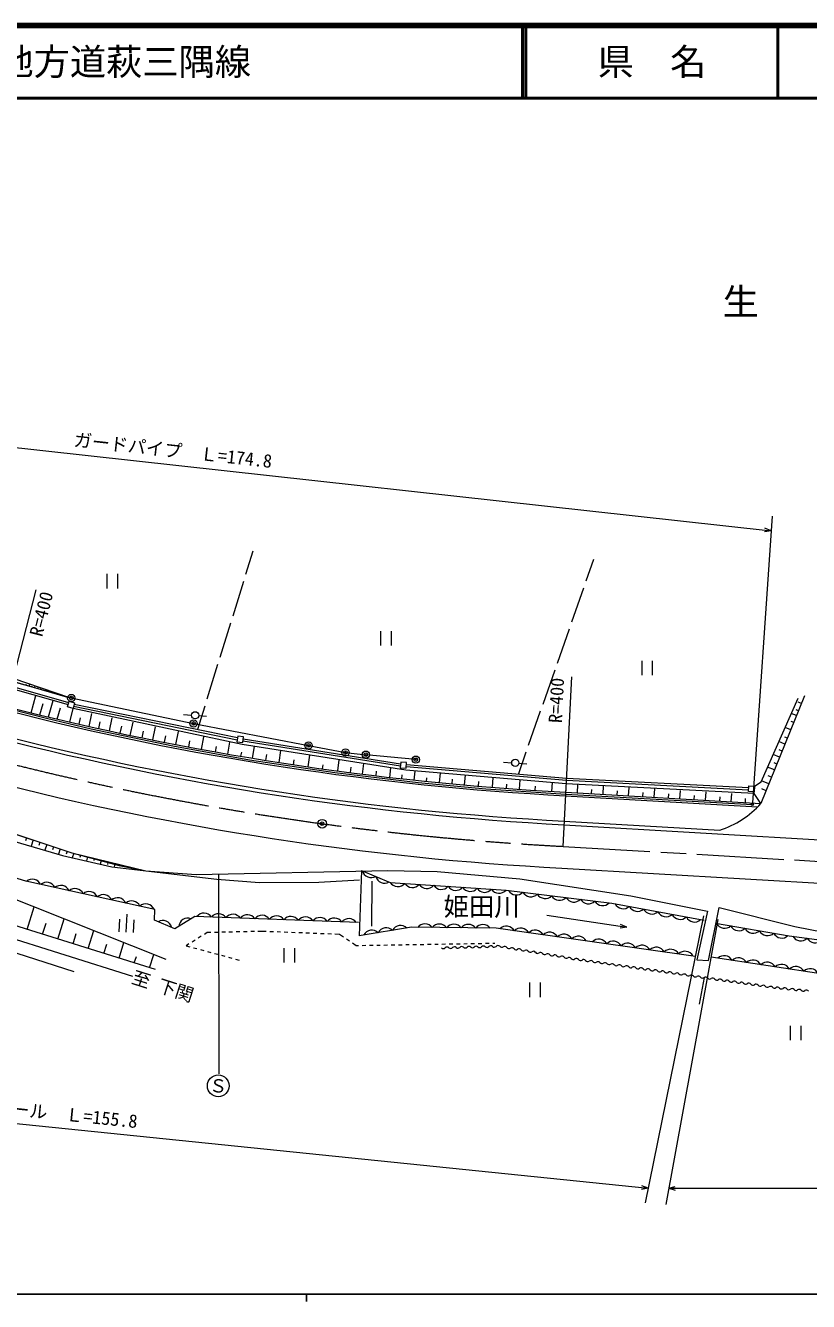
# Model space of a CAD drawing. Units: millimetres, scale not verified. Extents: x 40000 to 680000, y 20000 to 380000.
# Drawn here: x 229220 to 337218, y 204000 to 380000 of the extents above; entities that cross this region are included whole.
import ezdxf
from ezdxf.enums import TextEntityAlignment as Align

# ---------------------------------------------------------------- set-up
doc = ezdxf.new("R2010")
doc.units = ezdxf.units.MM
doc.header["$LTSCALE"] = 1000
doc.header["$PDMODE"] = 32
doc.header["$PDSIZE"] = 500
doc.linetypes.add('CHAIN', pattern=[18.5, 12, -1.5, 3.5, -1.5])
for name, color, linetype, lineweight in [('M-BGD', 7, 'Continuous', 13), ('M-BMK', 2, 'CHAIN', 13), ('M-BMK-OTRS', 5, 'Continuous', 13), ('M-BMK-ROW', 30, 'Continuous', 13), ('M-STR-HTXT', 7, 'Continuous', 13), ('M-STR-STRC', 7, 'Continuous', 13), ('M-TTL', 2, 'Continuous', 140), ('M-TTL-BAND', 7, 'Continuous', 25), ('M-TTL-LINE', 7, 'Continuous', 50), ('M-TTL-TXT', 7, 'Continuous', 13)]:
    doc.layers.add(name, color=color, linetype=linetype, lineweight=lineweight)
doc.layers.add('M-BMK-HTXT', color=7, linetype='Continuous')
doc.styles.add('ＭＳ ゴシック', font='')
doc.styles.get('ＭＳ ゴシック').set_extended_font_data('MS Gothic')

msp = doc.modelspace()

# ---------------------------------------------------------------- linework, layer by layer
at = {"layer": 'M-BGD'}
for p, q in [((260583, 307477), (259583, 304266)), ((307556, 306327), (306511, 303344)), ((240434, 304349), (240434, 302349)), ((241934, 302349), (241934, 304349)), ((259286, 303311), (257799, 298537)), ((306180, 302400), (304527, 297681)), ((257502, 297582), (256015, 292808)), ((278205, 296462), (278205, 294462)), ((279705, 294462), (279705, 296462)), ((304196, 296738), (302543, 292019)), ((212826, 292650), (235090, 286324)), ((212886, 292945), (235171, 286613)), ((314212, 292381), (314212, 290381)), ((315712, 290381), (315712, 292381)), ((255718, 291853), (254231, 287080)), ((302212, 291075), (300559, 286356)), ((229314, 289033), (229359, 289165)), ((229722, 288914), (229806, 289161)), ((230110, 288801), (230153, 288926)), ((230499, 288687), (230571, 288900)), ((230906, 288569), (230944, 288679)), ((229993, 285208), (230657, 287584)), ((231314, 288450), (231374, 288627)), ((231702, 288336), (231729, 288415)), ((232091, 288223), (232139, 288366)), ((232395, 284623), (233034, 286909)), ((336688, 287533), (330640, 272683)), ((231193, 284914), (231633, 286488)), ((233597, 284335), (234036, 285906)), ((235347, 283924), (235783, 285802)), ((259121, 280820), (235776, 285804)), ((235860, 286108), (258425, 281481)), ((235941, 286397), (258465, 281779)), ((253934, 286125), (252934, 282913)), ((300228, 285413), (298575, 280694)), ((335851, 285477), (335502, 285619)), ((336254, 286466), (335799, 286651)), ((236598, 283635), (236801, 284521)), ((237977, 283322), (238373, 285081)), ((239331, 283020), (239535, 283941)), ((240783, 282701), (241176, 284507)), ((242271, 282380), (242484, 283376)), ((243670, 282084), (244054, 283915)), ((251016, 284968), (252125, 284857)), ((254198, 284690), (253118, 284777)), ((335185, 283843), (334824, 283990)), ((335582, 284815), (334845, 285115)), ((245317, 281742), (245503, 282647)), ((246767, 281448), (247136, 283281)), ((248378, 281127), (248554, 282023)), ((249973, 280816), (250322, 282627)), ((253497, 280154), (253818, 281906)), ((259249, 281610), (280956, 278164)), ((334315, 281705), (333941, 281857)), ((334784, 282856), (333990, 283179)), ((251739, 280480), (251902, 281346)), ((255437, 279803), (255568, 280540)), ((257121, 279507), (257410, 281168)), ((281672, 277277), (259121, 280820)), ((259210, 281312), (280936, 277864)), ((260548, 278928), (260815, 280555)), ((264185, 278348), (264438, 279985)), ((333977, 280876), (333126, 281222)), ((333590, 279926), (333186, 280091)), ((258939, 279196), (259038, 279786)), ((262363, 278634), (262491, 279432)), ((266183, 278044), (266281, 278699)), ((268226, 277744), (268457, 279352)), ((272282, 277181), (272488, 278720)), ((275696, 276740), (275876, 278185)), ((295172, 278411), (296281, 278300)), ((298244, 279750), (297199, 276767)), ((298354, 278132), (297275, 278220)), ((333241, 279068), (332337, 279436)), ((332861, 278137), (332498, 278284)), ((270196, 277465), (270275, 278035)), ((274031, 276951), (274128, 277699)), ((277573, 276511), (277649, 277141)), ((279475, 276288), (279626, 277600)), ((281114, 276103), (281172, 276623)), ((303802, 275406), (281672, 277277)), ((281732, 277773), (303831, 275905)), ((281752, 278073), (303852, 276205)), ((282820, 275919), (282953, 277169)), ((286314, 275564), (286441, 276872)), ((289774, 275243), (289892, 276582)), ((332528, 277318), (331574, 277706)), ((332115, 276305), (331670, 276486)), ((207097, 275354), (235589, 265899)), ((284532, 275741), (284582, 276231)), ((288064, 275398), (288123, 276032)), ((291685, 275080), (291737, 275709)), ((293621, 274923), (293725, 276258)), ((295546, 274778), (295590, 275372)), ((297377, 274648), (297466, 275943)), ((299528, 274506), (299564, 275068)), ((301839, 274367), (301908, 275566)), ((303750, 274263), (303778, 274791)), ((329735, 274050), (303802, 275406)), ((303831, 275905), (328963, 274591)), ((303852, 276205), (328980, 274891)), ((305337, 274170), (305405, 275322)), ((307288, 274055), (307322, 274631)), ((308877, 273962), (308945, 275114)), ((312414, 273754), (312482, 274907)), ((315954, 273546), (316021, 274699)), ((331739, 275382), (330725, 275795)), ((331359, 274449), (330765, 274691)), ((247138, 249790), (171761, 273317)), ((303724, 273763), (330196, 272208)), ((303753, 274263), (330640, 272683)), ((310828, 273847), (310862, 274423)), ((314365, 273639), (314399, 274215)), ((317905, 273431), (317939, 274007)), ((319490, 273338), (319558, 274491)), ((321441, 273224), (321475, 273800)), ((323030, 273130), (323098, 274283)), ((324981, 273016), (325015, 273592)), ((326568, 272922), (326636, 274075)), ((328519, 272808), (328553, 273384)), ((329735, 274050), (329747, 274289)), ((330640, 272683), (329735, 274050)), ((235941, 249478), (169147, 270711)), ((219697, 269807), (234317, 265524)), ((303541, 270268), (324972, 269009)), ((229371, 267962), (229237, 267544)), ((230292, 267657), (230012, 266785)), ((231198, 267356), (231054, 266907)), ((232150, 267041), (231891, 266235)), ((233086, 266730), (232944, 266289)), ((234022, 266419), (233785, 265680)), ((234943, 266114), (234814, 265712)), ((235869, 265824), (235673, 265214)), ((229249, 261961), (218850, 265186)), ((234317, 265524), (241121, 263970)), ((236786, 265579), (236701, 265249)), ((237754, 265320), (237613, 264771)), ((238707, 265065), (238640, 264805)), ((239660, 264810), (239537, 264331)), ((240597, 264559), (240528, 264291)), ((241535, 264309), (241438, 263932)), ((218285, 263258), (248563, 251210)), ((241121, 263970), (255606, 262249)), ((255606, 262249), (261513, 261783)), ((275545, 263470), (275228, 254448)), ((275545, 263470), (279522, 261809)), ((244006, 248814), (202341, 262005)), ((247051, 258085), (229249, 261961)), ((261513, 261783), (269658, 261830)), ((269658, 261830), (275292, 262177)), ((277001, 261981), (276944, 255785)), ((279522, 261809), (295506, 260729)), ((295506, 260729), (310074, 258951)), ((310074, 258951), (322810, 256582)), ((229448, 255305), (230430, 258426)), ((243115, 254949), (243256, 257445)), ((247027, 256589), (247051, 258085)), ((252564, 257115), (249834, 255413)), ((275147, 256262), (252564, 257115)), ((301150, 257275), (312157, 255615)), ((231578, 254646), (232063, 256186)), ((233680, 253988), (234560, 256782)), ((242117, 255005), (242215, 256752)), ((244114, 254892), (244212, 256639)), ((249834, 255413), (247027, 256589)), ((282478, 255610), (275228, 254448)), ((294151, 255471), (282478, 255610)), ((307061, 253666), (294151, 255471)), ((312157, 255615), (311229, 255502)), ((312157, 255615), (311304, 255996)), ((324384, 256174), (334544, 254444)), ((235779, 253332), (236223, 254745)), ((237877, 252676), (238657, 255152)), ((242127, 251352), (242803, 253502)), ((252618, 253839), (252194, 253575)), ((253468, 254367), (253043, 254103)), ((254289, 254877), (253892, 254631)), ((254786, 254889), (254289, 254877)), ((255786, 254912), (255286, 254900)), ((256786, 254936), (256286, 254924)), ((257785, 254959), (257286, 254947)), ((258785, 254983), (258285, 254971)), ((259785, 255006), (259285, 254994)), ((260785, 255030), (260285, 255018)), ((261782, 255053), (261285, 255042)), ((262412, 255028), (261782, 255053)), ((263411, 254989), (262912, 255009)), ((264411, 254949), (263911, 254969)), ((265410, 254910), (264910, 254929)), ((266409, 254870), (265910, 254890)), ((267408, 254830), (266909, 254850)), ((268408, 254791), (267908, 254810)), ((269407, 254751), (268907, 254771)), ((270406, 254711), (269906, 254731)), ((271405, 254672), (270906, 254692)), ((272535, 254627), (271905, 254652)), ((273068, 254265), (272535, 254627)), ((273895, 253703), (273481, 253984)), ((321633, 251607), (307061, 253666)), ((334544, 254444), (343496, 253221)), ((240024, 252009), (240422, 253272)), ((246324, 250039), (246900, 251871)), ((251769, 253311), (251373, 253065)), ((251373, 253065), (251891, 252926)), ((252374, 252796), (252856, 252666)), ((253339, 252536), (253822, 252406)), ((254305, 252276), (254788, 252146)), ((255270, 252016), (255753, 251886)), ((256236, 251756), (256719, 251626)), ((264848, 252736), (264848, 250736)), ((266348, 250736), (266348, 252736)), ((274841, 253060), (274308, 253422)), ((275161, 253066), (274841, 253060)), ((276161, 253082), (275661, 253074)), ((277161, 253099), (276661, 253091)), ((278160, 253116), (277660, 253107)), ((279160, 253132), (278660, 253124)), ((280160, 253149), (279660, 253141)), ((281160, 253166), (280660, 253157)), ((282160, 253182), (281660, 253174)), ((283160, 253199), (282660, 253191)), ((284160, 253215), (283660, 253207)), ((285159, 253232), (284660, 253224)), ((286159, 253249), (285659, 253240)), ((287159, 253265), (286659, 253257)), ((288159, 253282), (287659, 253274)), ((289159, 253299), (288659, 253290)), ((290159, 253315), (289659, 253307)), ((291159, 253332), (290659, 253324)), ((292158, 253349), (291659, 253340)), ((293158, 253365), (292658, 253357)), ((293978, 253379), (293658, 253374)), ((244225, 250696), (244511, 251603)), ((257202, 251496), (257685, 251366)), ((258167, 251236), (258686, 251097)), ((339497, 249111), (323778, 251487)), ((322825, 248681), (322141, 245024)), ((298734, 247986), (298734, 245986)), ((300234, 245986), (300234, 247986)), ((334707, 242036), (334707, 240036)), ((336207, 240036), (336207, 242036))]:
    msp.add_line(p, q, dxfattribs=at)
for points in [[(173951, 299625), (176930, 298404), (227233, 285689), (232097, 284444), (238258, 283001), (249518, 280636), (260129, 278712), (271872, 276965), (283368, 275601), (292728, 274734), (303742, 273996), (329484, 272550)], [(324904, 258365), (335334, 255709), (341242, 254568), (347227, 253985), (360312, 254017), (382172, 256174), (392380, 257309), (399823, 257912), (408701, 258312), (417226, 258921), (425001, 260262), (432036, 262812), (489770, 290771)], [(227437, 289580), (235354, 287271), (227529, 289936)], [(329792, 275087), (330672, 275665), (335775, 287223)], [(219607, 271203), (235589, 265899), (245820, 263411), (252779, 262881), (279195, 263461), (286015, 263323), (297422, 262286), (312731, 259973), (323288, 257824)], [(235589, 265899), (242153, 264143), (245820, 263411)], [(323288, 257824), (321834, 251105), (323445, 251050), (324904, 258365)]]:
    msp.add_lwpolyline(points, dxfattribs=at)
for points in [[(235005, 286019), (235220, 286790), (235991, 286575), (235776, 285804)], [(258389, 281205), (259182, 281100), (259287, 281893), (258494, 281998)], [(280919, 277611), (281717, 277557), (281771, 278355), (280973, 278409)], [(329747, 274289), (328949, 274334), (328994, 275132), (329792, 275087)]]:
    msp.add_lwpolyline(points, close=True, dxfattribs=at)
for centre, radius in [((252625, 284855), 500), ((296781, 278297), 500), ((329484, 272550), 150), ((270126, 269904), 600)]:
    msp.add_circle(centre, radius, dxfattribs=at)
for centre, radius, start, end in [((324228, 666228), 393000, 255.588, 267.00934), ((324228, 666228), 392500, 255.588, 267.00934), ((324228, 666228), 396500, 255.588, 267.00934), ((321139, 281132), 12714, 287.54618, 318.35464), ((230173, 260992), 1250, 24.58461, 130.84482), ((276900, 263717), 1250, 194.20516, 300.46536), ((278745, 262947), 1250, 194.20516, 300.46536), ((232128, 260567), 1250, 24.58461, 130.84482), ((234082, 260141), 1250, 24.58461, 130.84482), ((236036, 259716), 1250, 24.58461, 130.84482), ((237990, 259290), 1250, 24.58461, 130.84482), ((280581, 262490), 1250, 213.00385, 319.26405), ((282576, 262355), 1250, 213.00385, 319.26405), ((284572, 262220), 1250, 213.00385, 319.26405), ((286567, 262085), 1250, 213.00385, 319.26405), ((288563, 261950), 1250, 213.00385, 319.26405), ((290558, 261815), 1250, 213.00385, 319.26405), ((292553, 261681), 1250, 213.00385, 319.26405), ((294549, 261546), 1250, 213.00385, 319.26405), ((296926, 261312), 1250, 209.90873, 316.16894), ((239944, 258865), 1250, 24.58461, 130.84482), ((241899, 258439), 1250, 24.58461, 130.84482), ((243853, 258013), 1250, 24.58461, 130.84482), ((245807, 257588), 1250, 24.58461, 130.84482), ((298911, 261069), 1250, 209.90873, 316.16894), ((300896, 260827), 1250, 209.90873, 316.16894), ((302881, 260584), 1250, 209.90873, 316.16894), ((304867, 260342), 1250, 209.90873, 316.16894), ((306852, 260100), 1250, 209.90873, 316.16894), ((308837, 259857), 1250, 209.90873, 316.16894), ((311664, 259418), 1250, 206.33299, 312.59319), ((253834, 256317), 1250, 34.7061, 140.96631), ((255833, 256241), 1250, 34.7061, 140.96631), ((257832, 256166), 1250, 34.7061, 140.96631), ((259830, 256090), 1250, 34.7061, 140.96631), ((261829, 256015), 1250, 34.7061, 140.96631), ((263827, 255939), 1250, 34.7061, 140.96631), ((265826, 255864), 1250, 34.7061, 140.96631), ((267824, 255788), 1250, 34.7061, 140.96631), ((269823, 255713), 1250, 34.7061, 140.96631), ((313630, 259052), 1250, 206.33299, 312.59319), ((315596, 258686), 1250, 206.33299, 312.59319), ((317563, 258321), 1250, 206.33299, 312.59319), ((319529, 257955), 1250, 206.33299, 312.59319), ((321495, 257589), 1250, 206.33299, 312.59319), ((248141, 255309), 1250, 14.14274, 120.40295), ((251596, 255628), 1250, 68.81163, 175.07183), ((271822, 255637), 1250, 34.7061, 140.96631), ((273820, 255562), 1250, 34.7061, 140.96631), ((276997, 253972), 1250, 45.97162, 152.23182), ((278971, 254288), 1250, 45.97162, 152.23182), ((280946, 254605), 1250, 45.97162, 152.23182), ((284306, 254838), 1250, 36.18855, 142.44875), ((286306, 254814), 1250, 36.18855, 142.44875), ((288305, 254790), 1250, 36.18855, 142.44875), ((290305, 254767), 1250, 36.18855, 142.44875), ((292305, 254743), 1250, 36.18855, 142.44875), ((295550, 254518), 1250, 28.91064, 135.17085), ((297531, 254241), 1250, 28.91064, 135.17085), ((299512, 253964), 1250, 28.91064, 135.17085), ((325647, 256719), 1250, 207.20714, 313.46735), ((327618, 256384), 1250, 207.20714, 313.46735), ((329590, 256048), 1250, 207.20714, 313.46735), ((301493, 253687), 1250, 28.91064, 135.17085), ((303473, 253410), 1250, 28.91064, 135.17085), ((305454, 253133), 1250, 28.91064, 135.17085), ((308301, 252733), 1250, 28.83001, 135.09022), ((310282, 252453), 1250, 28.83001, 135.09022), ((331562, 255712), 1250, 207.20714, 313.46735), ((333533, 255377), 1250, 207.20714, 313.46735), ((336149, 254981), 1250, 209.09142, 315.35163), ((338131, 254711), 1250, 209.09142, 315.35163), ((286864, 253040), 362, 227.96909, 315.17473), ((287379, 252529), 362, 47.96909, 135.17473), ((287865, 253068), 362, 227.96909, 315.17473), ((288379, 252556), 362, 47.96909, 135.17473), ((288866, 253095), 362, 227.96909, 315.17473), ((289380, 252584), 362, 47.96909, 135.17473), ((289866, 253122), 362, 227.96909, 315.17473), ((290381, 252611), 362, 47.96909, 135.17473), ((290867, 253150), 362, 227.96909, 315.17473), ((291381, 252639), 362, 47.96909, 135.17473), ((291868, 253177), 362, 227.96909, 315.17473), ((292382, 252666), 362, 47.96909, 135.17473), ((292868, 253205), 362, 227.96909, 315.17473), ((293382, 252694), 362, 47.96909, 135.17473), ((293869, 253232), 362, 227.96909, 315.17473), ((294383, 252721), 362, 47.96909, 135.17473), ((294917, 253208), 362, 216.84151, 304.04715), ((295323, 252607), 362, 36.84151, 124.04715), ((295904, 253041), 362, 216.84151, 304.04715), ((296310, 252441), 362, 36.84151, 124.04715), ((296891, 252875), 362, 216.84151, 304.04715), ((297297, 252275), 362, 36.84151, 124.04715), ((297878, 252709), 362, 216.84151, 304.04715), ((298284, 252108), 362, 36.84151, 124.04715), ((298865, 252543), 362, 216.84151, 304.04715), ((299271, 251942), 362, 36.84151, 124.04715), ((299852, 252377), 362, 216.84151, 304.04715), ((300258, 251776), 362, 36.84151, 124.04715), ((300839, 252211), 362, 216.84151, 304.04715), ((301245, 251610), 362, 36.84151, 124.04715), ((301827, 252044), 362, 216.84151, 304.04715), ((302232, 251444), 362, 36.84151, 124.04715), ((312262, 252174), 1250, 28.83001, 135.09022), ((314242, 251894), 1250, 28.83001, 135.09022), ((316223, 251614), 1250, 28.83001, 135.09022), ((318203, 251335), 1250, 28.83001, 135.09022), ((320183, 251055), 1250, 28.83001, 135.09022), ((325593, 250454), 1250, 28.27521, 134.53542), ((302814, 251878), 362, 216.84151, 304.04715), ((303220, 251278), 362, 36.84151, 124.04715), ((303801, 251712), 362, 216.84151, 304.04715), ((304207, 251111), 362, 36.84151, 124.04715), ((304788, 251546), 362, 216.84151, 304.04715), ((305194, 250945), 362, 36.84151, 124.04715), ((305770, 251387), 362, 218.25446, 305.4601), ((306190, 250796), 362, 38.25446, 125.4601), ((306760, 251245), 362, 218.25446, 305.4601), ((307181, 250655), 362, 38.25446, 125.4601), ((307751, 251103), 362, 218.25446, 305.4601), ((308172, 250513), 362, 38.25446, 125.4601), ((308742, 250962), 362, 218.25446, 305.4601), ((309163, 250371), 362, 38.25446, 125.4601), ((309733, 250820), 362, 218.25446, 305.4601), ((310154, 250229), 362, 38.25446, 125.4601), ((310724, 250678), 362, 218.25446, 305.4601), ((311145, 250087), 362, 38.25446, 125.4601), ((311715, 250536), 362, 218.25446, 305.4601), ((312136, 249946), 362, 38.25446, 125.4601), ((312706, 250394), 362, 218.25446, 305.4601), ((313127, 249804), 362, 38.25446, 125.4601), ((313697, 250253), 362, 218.25446, 305.4601), ((314117, 249662), 362, 38.25446, 125.4601), ((327570, 250155), 1250, 28.27521, 134.53542), ((329548, 249856), 1250, 28.27521, 134.53542), ((331526, 249557), 1250, 28.27521, 134.53542), ((333503, 249258), 1250, 28.27521, 134.53542), ((335481, 248959), 1250, 28.27521, 134.53542), ((314688, 250111), 362, 218.25446, 305.4601), ((315108, 249520), 362, 38.25446, 125.4601), ((315679, 249969), 362, 218.25446, 305.4601), ((316099, 249379), 362, 38.25446, 125.4601), ((316670, 249827), 362, 218.25446, 305.4601), ((317090, 249237), 362, 38.25446, 125.4601), ((317660, 249685), 362, 218.25446, 305.4601), ((318081, 249095), 362, 38.25446, 125.4601), ((318651, 249544), 362, 218.25446, 305.4601), ((319072, 248953), 362, 38.25446, 125.4601), ((319642, 249402), 362, 218.25446, 305.4601), ((320063, 248811), 362, 38.25446, 125.4601), ((320633, 249260), 362, 218.25446, 305.4601), ((321054, 248670), 362, 38.25446, 125.4601), ((321624, 249118), 362, 218.25446, 305.4601), ((322045, 248528), 362, 38.25446, 125.4601), ((322615, 248977), 362, 218.25446, 305.4601), ((323036, 248386), 362, 38.25446, 125.4601), ((323606, 248835), 362, 218.25446, 305.4601), ((324027, 248244), 362, 38.25446, 125.4601), ((324597, 248693), 362, 218.25446, 305.4601), ((325017, 248103), 362, 38.25446, 125.4601), ((325588, 248551), 362, 218.25446, 305.4601), ((326008, 247961), 362, 38.25446, 125.4601), ((326579, 248409), 362, 218.25446, 305.4601), ((326999, 247819), 362, 38.25446, 125.4601), ((337458, 248661), 1250, 28.27521, 134.53542), ((327570, 248268), 362, 218.25446, 305.4601), ((327990, 247677), 362, 38.25446, 125.4601), ((328560, 248126), 362, 218.25446, 305.4601), ((328981, 247535), 362, 38.25446, 125.4601), ((329551, 247984), 362, 218.25446, 305.4601), ((329972, 247394), 362, 38.25446, 125.4601), ((330542, 247842), 362, 218.25446, 305.4601), ((330963, 247252), 362, 38.25446, 125.4601), ((331533, 247701), 362, 218.25446, 305.4601), ((331954, 247110), 362, 38.25446, 125.4601), ((332515, 247570), 362, 220.56135, 307.76698), ((332959, 246997), 362, 40.56135, 127.76698), ((333511, 247468), 362, 220.56135, 307.76698), ((333955, 246895), 362, 40.56135, 127.76698), ((334506, 247367), 362, 220.56135, 307.76698), ((334950, 246793), 362, 40.56135, 127.76698), ((335502, 247265), 362, 220.56135, 307.76698), ((335946, 246692), 362, 40.56135, 127.76698), ((336498, 247163), 362, 220.56135, 307.76698), ((336942, 246590), 362, 40.56135, 127.76698)]:
    msp.add_arc(centre, radius, start, end, dxfattribs=at)
msp.add_point((270126, 269904), dxfattribs=at)
at = {"layer": 'M-BMK'}
msp.add_line((303359, 266773), (370063, 262855), dxfattribs=at)
msp.add_arc((324228, 666228), 400000, 255.588, 267.00934, dxfattribs=at)
at = {"layer": 'M-BMK-OTRS'}
for p, q in [((219454, 291745), (235532, 287242)), ((235532, 287242), (252407, 283728)), ((252407, 283728), (268267, 280696)), ((268267, 280696), (273357, 279721)), ((273357, 279721), (276162, 279424)), ((283055, 278738), (276162, 279424))]:
    msp.add_line(p, q, dxfattribs=at)
at = {"layer": 'M-BMK-ROW'}
for p, q in [((219454, 291745), (235532, 287242)), ((235532, 287242), (252407, 283728)), ((252407, 283728), (268267, 280696)), ((268267, 280696), (273357, 279721)), ((273357, 279721), (276162, 279424)), ((283055, 278738), (276162, 279424))]:
    msp.add_line(p, q, dxfattribs=at)
for centre in [(235532, 287242), (252407, 283728), (268267, 280696), (273357, 279721), (276162, 279424), (283055, 278738)]:
    msp.add_circle(centre, 500, dxfattribs=at)
for p in [(235532, 287242), (252407, 283728), (268267, 280696), (273357, 279721), (276162, 279424), (283055, 278738)]:
    msp.add_point(p, dxfattribs=at)
at = {"layer": 'M-STR-HTXT'}
for p, q in [((180053, 327094), (332087, 310298)), ((332227, 312317), (329501, 272802)), ((332087, 310298), (331165, 310148)), ((332087, 310298), (331220, 310645)), ((224671, 278816), (230673, 302172)), ((303359, 266773), (304580, 290144)), ((255919, 235396), (255889, 262880)), ((322720, 257197), (314711, 217608)), ((324717, 256711), (317534, 217380)), ((315119, 219623), (314198, 219466)), ((315119, 219623), (314249, 219963)), ((317941, 219608), (318841, 219858)), ((317941, 219608), (487941, 219608)), ((317941, 219608), (318841, 219358))]:
    msp.add_line(p, q, dxfattribs=at)
msp.add_lwpolyline([(158644, 248821), (217122, 229672), (315119, 219623)], dxfattribs=at)
msp.add_circle((255806, 233744), 1500, dxfattribs=at)
at = {"layer": 'M-STR-STRC'}
for p, q in [((303515, 269769), (370239, 265849)), ((303202, 263777), (369887, 259860))]:
    msp.add_line(p, q, dxfattribs=at)
for radius in [397000, 403000]:
    msp.add_arc((324228, 666228), radius, 255.588, 267.00934, dxfattribs=at)
at = {"layer": 'M-TTL'}
msp.add_line((680000, 380000), (40000, 380000), dxfattribs=at)
at = {"layer": 'M-TTL-BAND'}
for p, q in [((40000, 205000), (579000, 205000)), ((268000, 205000), (268000, 204000))]:
    msp.add_line(p, q, dxfattribs=at)
at = {"layer": 'M-TTL-LINE'}
for p, q in [((297750, 380000), (297750, 370000)), ((298250, 380000), (298250, 370000)), ((333000, 380000), (333000, 370000)), ((40000, 370000), (680000, 370000))]:
    msp.add_line(p, q, dxfattribs=at)

# ---------------------------------------------------------------- texts
at = {"layer": 'M-BGD', "style": 'ＭＳ ゴシック'}
msp.add_text('姫田川', height=2566, dxfattribs=at).set_placement((286878, 256429), align=Align.BOTTOM_LEFT)
msp.add_text('至 下関', height=1833, rotation=342.326, dxfattribs=at).set_placement((244006, 248814), align=Align.MIDDLE_LEFT)
at = {"layer": 'M-BMK-HTXT', "style": 'ＭＳ ゴシック'}
msp.add_text('生\u3000\u3000島', height=3666, dxfattribs=at).set_placement((325382, 338972), align=Align.BOTTOM_LEFT)
at = {"layer": 'M-STR-HTXT', "style": 'ＭＳ ゴシック'}
for s, rotation, p in [('ガードパイプ\u3000Ｌ=174.8', 353.696, (235739, 321445)), ('R=400', 75.588, (232044, 295452)), ('R=400', 87.009, (303744, 283725)), ('ガードレール\u3000Ｌ=155.8', 354.145, (217173, 230169))]:
    msp.add_text(s, height=1833, rotation=rotation, dxfattribs=at).set_placement(p, align=Align.BOTTOM_LEFT)
msp.add_text('Ｓ', height=1833, rotation=356.775, dxfattribs=at).set_placement((255806, 233744), align=Align.MIDDLE_CENTER)
at = {"layer": 'M-TTL-TXT', "style": 'ＭＳ ゴシック'}
msp.add_text('路 線 名      主要地方道萩三隅線', height=3666, dxfattribs=at).set_placement((180380, 375000), align=Align.MIDDLE_LEFT)
msp.add_text('県\u3000名', height=3666, dxfattribs=at).set_placement((315625, 375000), align=Align.MIDDLE_CENTER)

doc.saveas('drawing.dxf')
